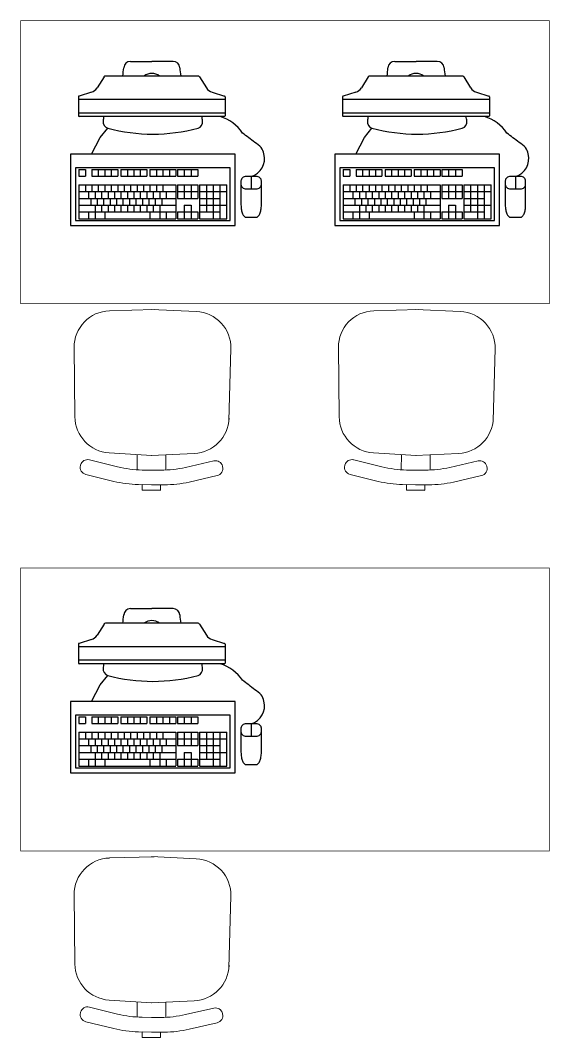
# Model space of a CAD drawing. Header units: millimetres. Extents: x -217756 to 263180, y 55413 to 130608.
# Drawn here: x 204560 to 205962, y 64961 to 67657 of the extents above; entities that cross this region are included whole.
import ezdxf

# ---------------------------------------------------------------- set-up
doc = ezdxf.new("R2010")
doc.units = ezdxf.units.MM
doc.layers.add('ТХ_мебель передв', color=250, linetype='Continuous', lineweight=13)

# ---------------------------------------------------------------- blocks, each defined once
blk = doc.blocks.new('A$C34cbd993')
at = {"extrusion": (0.000470829, 6.1078e-05, 1)}
for p, q in [((423085.2, -63052.7, 0), (423141.6, -63052.7, 0)), ((423197.9, -63052.7, -0.1), (423141.6, -63052.7, 0)), ((423785.2, -63052.7, 0), (423841.6, -63052.7, 0)), ((423897.9, -63052.7, -0.1), (423841.6, -63052.7, 0)), ((423015.1, -63093.9, 0), (422996.8, -63123.2, 0)), ((423264.2, -63091.7, -0.1), (423019, -63091.7, 0)), ((423268, -63093.9, -0.1), (423286.3, -63123.2, -0.1)), ((423715.1, -63093.9, 0), (423696.8, -63123.2, 0)), ((423964.2, -63091.7, -0.1), (423719, -63091.7, 0)), ((423968, -63093.9, -0.1), (423986.3, -63123.2, -0.1)), ((422947.2, -63146.6, 0.1), (422947.2, -63197, 0.1)), ((423336, -63153.8, -0.1), (422947.2, -63153.8, 0.1)), ((422981.8, -63134.8, 0.1), (422949, -63144.8, 0.1)), ((423301.4, -63134.8, -0.1), (423334.2, -63144.8, -0.1)), ((423336, -63146.6, -0.1), (423336, -63197, -0.1)), ((423647.2, -63146.6, 0.1), (423647.2, -63197, 0.1)), ((424036, -63153.8, -0.1), (423647.2, -63153.8, 0.1)), ((423681.8, -63134.8, 0.1), (423649, -63144.8, 0.1)), ((424001.4, -63134.8, -0.1), (424034.2, -63144.8, -0.1)), ((424036, -63146.6, -0.1), (424036, -63197, -0.1)), ((423336, -63189.8, -0.1), (422947.2, -63189.8, 0.1)), ((423334.2, -63198.8, -0.1), (422949, -63198.8, 0.1)), ((424036, -63189.8, -0.1), (423647.2, -63189.8, 0.1)), ((424034.2, -63198.8, -0.1), (423649, -63198.8, 0.1)), ((422948.8, -63339.3, 0.1), (422948.8, -63357.3, 0.1)), ((423648.8, -63339.3, 0.1), (423648.8, -63357.3, 0.1)), ((422948.8, -63379.8, 0.1), (423205.3, -63379.8, 0)), ((422948.8, -63379.8, 0.1), (422948.8, -63469.8, 0.1)), ((422948.8, -63397.8, 0.1), (423205.3, -63397.8, 0)), ((423209.8, -63379.8, 0), (423263.8, -63379.8, -0.1)), ((423209.8, -63397.8, 0), (423263.8, -63397.8, -0.1)), ((423268.3, -63379.8, -0.1), (423340.3, -63379.8, -0.1)), ((423268.3, -63397.8, -0.1), (423340.3, -63397.8, -0.1)), ((423340.3, -63469.8, -0.1), (423340.3, -63379.8, -0.1)), ((423648.8, -63379.8, 0.1), (423905.3, -63379.8, 0)), ((423648.8, -63379.8, 0.1), (423648.8, -63469.8, 0.1)), ((423648.8, -63397.8, 0.1), (423905.3, -63397.8, 0)), ((423909.8, -63379.8, 0), (423963.8, -63379.8, -0.1)), ((423909.8, -63397.8, 0), (423963.8, -63397.8, -0.1)), ((423968.3, -63379.8, -0.1), (424040.3, -63379.8, -0.1)), ((423968.3, -63397.8, -0.1), (424040.3, -63397.8, -0.1)), ((424040.3, -63469.8, -0.1), (424040.3, -63379.8, -0.1)), ((422948.8, -63415.8, 0.1), (423205.3, -63415.8, 0)), ((423209.8, -63415.8, 0), (423263.8, -63415.8, -0.1)), ((423268.3, -63415.8, -0.1), (423322.3, -63415.8, -0.1)), ((423648.8, -63415.8, 0.1), (423905.3, -63415.8, 0)), ((423909.8, -63415.8, 0), (423963.8, -63415.8, -0.1)), ((423968.3, -63415.8, -0.1), (424022.3, -63415.8, -0.1)), ((422948.8, -63433.8, 0.1), (423205.3, -63433.8, 0)), ((422948.8, -63451.8, 0.1), (423205.3, -63451.8, 0)), ((423209.8, -63451.8, 0), (423263.8, -63451.8, -0.1)), ((423227.8, -63433.8, 0), (423245.8, -63433.8, -0.1)), ((423268.3, -63433.8, -0.1), (423340.3, -63433.8, -0.1)), ((423268.3, -63451.8, -0.1), (423322.3, -63451.8, -0.1)), ((423648.8, -63433.8, 0.1), (423905.3, -63433.8, 0)), ((423648.8, -63451.8, 0.1), (423905.3, -63451.8, 0)), ((423909.8, -63451.8, 0), (423963.8, -63451.8, -0.1)), ((423927.8, -63433.8, 0), (423945.8, -63433.8, -0.1)), ((423968.3, -63433.8, -0.1), (424040.3, -63433.8, -0.1)), ((423968.3, -63451.8, -0.1), (424022.3, -63451.8, -0.1)), ((422948.8, -63469.8, 0.1), (423205.3, -63469.8, 0)), ((423209.8, -63469.8, 0), (423263.8, -63469.8, -0.1)), ((423268.3, -63469.8, -0.1), (423340.3, -63469.8, -0.1)), ((423648.8, -63469.8, 0.1), (423905.3, -63469.8, 0)), ((423909.8, -63469.8, 0), (423963.8, -63469.8, -0.1)), ((423968.3, -63469.8, -0.1), (424040.3, -63469.8, -0.1)), ((423085.2, -64502.7, 0), (423141.6, -64502.7, 0)), ((423197.9, -64502.7, -0.1), (423141.6, -64502.7, 0)), ((423015.1, -64543.9, 0), (422996.8, -64573.2, 0)), ((423264.2, -64541.7, -0.1), (423019, -64541.7, 0)), ((423268, -64543.9, -0.1), (423286.3, -64573.2, -0.1)), ((422947.2, -64596.6, 0.1), (422947.2, -64647, 0.1)), ((423336, -64603.8, -0.1), (422947.2, -64603.8, 0.1)), ((422981.8, -64584.8, 0.1), (422949, -64594.8, 0.1)), ((423301.4, -64584.8, -0.1), (423334.2, -64594.8, -0.1)), ((423336, -64596.6, -0.1), (423336, -64647, -0.1)), ((423336, -64639.8, -0.1), (422947.2, -64639.8, 0.1)), ((423334.2, -64648.8, -0.1), (422949, -64648.8, 0.1)), ((422948.8, -64789.3, 0.1), (422948.8, -64807.3, 0.1)), ((422948.8, -64829.8, 0.1), (423205.3, -64829.8, 0)), ((422948.8, -64829.8, 0.1), (422948.8, -64919.8, 0.1)), ((422948.8, -64847.8, 0.1), (423205.3, -64847.8, 0)), ((423209.8, -64829.8, 0), (423263.8, -64829.8, -0.1)), ((423209.8, -64847.8, 0), (423263.8, -64847.8, -0.1)), ((423268.3, -64829.8, -0.1), (423340.3, -64829.8, -0.1)), ((423268.3, -64847.8, -0.1), (423340.3, -64847.8, -0.1)), ((423340.3, -64919.8, -0.1), (423340.3, -64829.8, -0.1)), ((422948.8, -64865.8, 0.1), (423205.3, -64865.8, 0)), ((423209.8, -64865.8, 0), (423263.8, -64865.8, -0.1)), ((423268.3, -64865.8, -0.1), (423322.3, -64865.8, -0.1)), ((422948.8, -64883.8, 0.1), (423205.3, -64883.8, 0)), ((422948.8, -64901.8, 0.1), (423205.3, -64901.8, 0)), ((423209.8, -64901.8, 0), (423263.8, -64901.8, -0.1)), ((423227.8, -64883.8, 0), (423245.8, -64883.8, -0.1)), ((423268.3, -64883.8, -0.1), (423340.3, -64883.8, -0.1)), ((423268.3, -64901.8, -0.1), (423322.3, -64901.8, -0.1)), ((422948.8, -64919.8, 0.1), (423205.3, -64919.8, 0)), ((423209.8, -64919.8, 0), (423263.8, -64919.8, -0.1)), ((423268.3, -64919.8, -0.1), (423340.3, -64919.8, -0.1))]:
    blk.add_line(p, q, dxfattribs=at)
for points, elevation in [([(423404.9, -63357.9, 0.397637), (423438.8, -63297.9, 0.110351), (423431.5, -63281.3, 0.08312), (423414.4, -63267.9, 0.014729), (423382, -63242.8, 0.170175), (423322.8, -63198.8, -0.037673)], 195.4), ([(424104.9, -63357.9, 0.397637), (424138.8, -63297.9, 0.110351), (424131.5, -63281.3, 0.08312), (424114.4, -63267.9, 0.014729), (424082, -63242.8, 0.170175), (424022.8, -63198.8, -0.037673)], 195.7), ([(423377.9, -63379.4, 0.114539), (423378.9, -63383.6, 0.103755), (423381.8, -63387.4, 0.091433), (423386.1, -63389.9, 0.084292), (423391.4, -63390.8), (423418.4, -63390.8, 0.084292), (423423.6, -63389.9, 0.091433), (423427.9, -63387.4, 0.103755), (423430.9, -63383.6, 0.114539), (423431.9, -63379.4, 0.114539)], 195.3), ([(424077.9, -63379.4, 0.114539), (424078.9, -63383.6, 0.103755), (424081.8, -63387.4, 0.091433), (424086.1, -63389.9, 0.084292), (424091.4, -63390.8), (424118.4, -63390.8, 0.084292), (424123.6, -63389.9, 0.091433), (424127.9, -63387.4, 0.103755), (424130.9, -63383.6, 0.114539), (424131.9, -63379.4, 0.114539)], 195.7), ([(423404.9, -64807.9, 0.397637), (423438.8, -64747.9, 0.110351), (423431.5, -64731.3, 0.08312), (423414.4, -64717.9, 0.014729), (423382, -64692.8, 0.170175), (423322.8, -64648.8, -0.037673)], 195.3), ([(423377.9, -64829.4, 0.114539), (423378.9, -64833.6, 0.103755), (423381.8, -64837.4, 0.091433), (423386.1, -64839.9, 0.084292), (423391.4, -64840.8), (423418.4, -64840.8, 0.084292), (423423.6, -64839.9, 0.091433), (423427.9, -64837.4, 0.103755), (423430.9, -64833.6, 0.114539), (423431.9, -64829.4, 0.114539)], 195.2)]:
    blk.add_lwpolyline(points, format="xyb", dxfattribs=dict(at, elevation=elevation))
for points, elevation in [([(422981.8, -63298.8), (423005.3, -63254.3), (423024.9, -63229.9)], 195.4), ([(423681.8, -63298.8), (423705.3, -63254.3), (423724.9, -63229.9)], 195.7), ([(422948.7, -63339.3), (422965.8, -63339.3)], 195.4), ([(422965.8, -63339.3), (422965.8, -63357.3)], 195.4), ([(422982.9, -63339.3), (423051.3, -63339.3)], 195.4), ([(422982.9, -63339.3), (422982.9, -63357.3)], 195.4), ([(423000, -63339.3), (423000, -63357.3)], 195.4), ([(423017.1, -63339.3), (423017.1, -63357.3)], 195.4), ([(423034.2, -63339.3), (423034.2, -63357.3)], 195.4), ([(423051.3, -63339.3), (423051.3, -63357.3)], 195.4), ([(423059.9, -63339.3), (423128.3, -63339.3)], 195.4), ([(423059.9, -63339.3), (423059.9, -63357.3)], 195.4), ([(423077, -63339.3), (423077, -63357.3)], 195.4), ([(423094.1, -63339.3), (423094.1, -63357.3)], 195.4), ([(423111.2, -63339.3), (423111.2, -63357.3)], 195.4), ([(423128.3, -63339.3), (423128.3, -63357.3)], 195.4), ([(423136.8, -63339.3), (423205.2, -63339.3)], 195.4), ([(423136.8, -63339.3), (423136.8, -63357.3)], 195.4), ([(423153.9, -63339.3), (423153.9, -63357.3)], 195.4), ([(423171, -63339.3), (423171, -63357.3)], 195.4), ([(423188.1, -63339.3), (423188.1, -63357.3)], 195.4), ([(423205.2, -63339.3), (423205.2, -63357.3)], 195.4), ([(423209.7, -63339.3), (423263.7, -63339.3)], 195.4), ([(423209.7, -63339.3), (423209.7, -63357.3)], 195.4), ([(423227.7, -63339.3), (423227.7, -63357.3)], 195.4), ([(423245.7, -63339.3), (423245.7, -63357.3)], 195.4), ([(423263.7, -63339.3), (423263.7, -63357.3)], 195.4), ([(423263.7, -63339.3), (423263.7, -63357.3)], 195.4), ([(423648.7, -63339.3), (423665.8, -63339.3)], 195.7), ([(423665.8, -63339.3), (423665.8, -63357.3)], 195.7), ([(423682.9, -63339.3), (423751.3, -63339.3)], 195.7), ([(423682.9, -63339.3), (423682.9, -63357.3)], 195.7), ([(423700, -63339.3), (423700, -63357.3)], 195.7), ([(423717.1, -63339.3), (423717.1, -63357.3)], 195.7), ([(423734.2, -63339.3), (423734.2, -63357.3)], 195.7), ([(423751.3, -63339.3), (423751.3, -63357.3)], 195.7), ([(423759.9, -63339.3), (423828.3, -63339.3)], 195.7), ([(423759.9, -63339.3), (423759.9, -63357.3)], 195.7), ([(423777, -63339.3), (423777, -63357.3)], 195.7), ([(423794.1, -63339.3), (423794.1, -63357.3)], 195.7), ([(423811.2, -63339.3), (423811.2, -63357.3)], 195.7), ([(423828.3, -63339.3), (423828.3, -63357.3)], 195.7), ([(423836.8, -63339.3), (423905.2, -63339.3)], 195.7), ([(423836.8, -63339.3), (423836.8, -63357.3)], 195.7), ([(423853.9, -63339.3), (423853.9, -63357.3)], 195.7), ([(423871, -63339.3), (423871, -63357.3)], 195.7), ([(423888.1, -63339.3), (423888.1, -63357.3)], 195.7), ([(423905.2, -63339.3), (423905.2, -63357.3)], 195.7), ([(423909.7, -63339.3), (423963.7, -63339.3)], 195.7), ([(423909.7, -63339.3), (423909.7, -63357.3)], 195.7), ([(423927.7, -63339.3), (423927.7, -63357.3)], 195.7), ([(423945.7, -63339.3), (423945.7, -63357.3)], 195.7), ([(423963.7, -63339.3), (423963.7, -63357.3)], 195.7), ([(423963.7, -63339.3), (423963.7, -63357.3)], 195.7), ([(422948.7, -63357.3), (422965.8, -63357.3)], 195.4), ([(422982.9, -63357.3), (423051.3, -63357.3)], 195.4), ([(423059.9, -63357.3), (423128.3, -63357.3)], 195.4), ([(423136.8, -63357.3), (423205.2, -63357.3)], 195.4), ([(423209.7, -63357.3), (423263.7, -63357.3)], 195.4), ([(423404.9, -63357.9), (423404.9, -63390.8)], 195.3), ([(423648.7, -63357.3), (423665.8, -63357.3)], 195.7), ([(423682.9, -63357.3), (423751.3, -63357.3)], 195.7), ([(423759.9, -63357.3), (423828.3, -63357.3)], 195.7), ([(423836.8, -63357.3), (423905.2, -63357.3)], 195.7), ([(423909.7, -63357.3), (423963.7, -63357.3)], 195.7), ([(424104.9, -63357.9), (424104.9, -63390.8)], 195.7), ([(422965.8, -63379.8), (422965.8, -63397.8)], 195.4), ([(422974.4, -63397.8), (422974.4, -63415.8)], 195.4), ([(422982.9, -63379.8), (422982.9, -63397.8)], 195.4), ([(422991.5, -63397.8), (422991.5, -63415.8)], 195.4), ([(423000, -63379.8), (423000, -63397.8)], 195.4), ([(423008.6, -63397.8), (423008.6, -63415.8)], 195.4), ([(423017.1, -63379.8), (423017.1, -63397.8)], 195.4), ([(423025.7, -63397.8), (423025.7, -63415.8)], 195.4), ([(423034.2, -63379.8), (423034.2, -63397.8)], 195.4), ([(423042.8, -63397.8), (423042.8, -63415.8)], 195.4), ([(423051.3, -63379.8), (423051.3, -63397.8)], 195.4), ([(423059.9, -63397.8), (423059.9, -63415.8)], 195.4), ([(423068.4, -63379.8), (423068.4, -63397.8)], 195.4), ([(423077, -63397.8), (423077, -63415.8)], 195.4), ([(423085.5, -63379.8), (423085.5, -63397.8)], 195.4), ([(423094.1, -63397.8), (423094.1, -63415.8)], 195.4), ([(423102.6, -63379.8), (423102.6, -63397.8)], 195.4), ([(423111.2, -63397.8), (423111.2, -63415.8)], 195.4), ([(423119.7, -63379.8), (423119.7, -63397.8)], 195.4), ([(423128.3, -63397.8), (423128.3, -63415.8)], 195.4), ([(423136.8, -63379.8), (423136.8, -63397.8)], 195.4), ([(423145.4, -63397.8), (423145.4, -63415.8)], 195.4), ([(423153.9, -63379.8), (423153.9, -63397.8)], 195.4), ([(423162.5, -63397.8), (423162.5, -63415.8)], 195.4), ([(423171, -63379.8), (423171, -63397.8)], 195.4), ([(423179.6, -63397.8), (423179.6, -63415.8)], 195.4), ([(423205.2, -63379.8), (423205.2, -63469.8)], 195.4), ([(423209.7, -63379.8), (423209.7, -63415.8)], 195.4), ([(423227.7, -63379.8), (423227.7, -63415.8)], 195.4), ([(423245.7, -63379.8), (423245.7, -63415.8)], 195.4), ([(423263.7, -63379.8), (423263.7, -63415.8)], 195.4), ([(423268.2, -63379.8), (423268.2, -63469.8)], 195.4), ([(423286.2, -63379.8), (423286.2, -63451.8)], 195.4), ([(423304.2, -63379.8), (423304.2, -63469.8)], 195.4), ([(423322.2, -63379.8), (423322.2, -63469.8)], 195.4), ([(423665.8, -63379.8), (423665.8, -63397.8)], 195.7), ([(423674.4, -63397.8), (423674.4, -63415.8)], 195.7), ([(423682.9, -63379.8), (423682.9, -63397.8)], 195.7), ([(423691.5, -63397.8), (423691.5, -63415.8)], 195.7), ([(423700, -63379.8), (423700, -63397.8)], 195.7), ([(423708.6, -63397.8), (423708.6, -63415.8)], 195.7), ([(423717.1, -63379.8), (423717.1, -63397.8)], 195.7), ([(423725.7, -63397.8), (423725.7, -63415.8)], 195.7), ([(423734.2, -63379.8), (423734.2, -63397.8)], 195.7), ([(423742.8, -63397.8), (423742.8, -63415.8)], 195.7), ([(423751.3, -63379.8), (423751.3, -63397.8)], 195.7), ([(423759.9, -63397.8), (423759.9, -63415.8)], 195.7), ([(423768.4, -63379.8), (423768.4, -63397.8)], 195.7), ([(423777, -63397.8), (423777, -63415.8)], 195.7), ([(423785.5, -63379.8), (423785.5, -63397.8)], 195.7), ([(423794.1, -63397.8), (423794.1, -63415.8)], 195.7), ([(423802.6, -63379.8), (423802.6, -63397.8)], 195.7), ([(423811.2, -63397.8), (423811.2, -63415.8)], 195.7), ([(423819.7, -63379.8), (423819.7, -63397.8)], 195.7), ([(423828.3, -63397.8), (423828.3, -63415.8)], 195.7), ([(423836.8, -63379.8), (423836.8, -63397.8)], 195.7), ([(423845.4, -63397.8), (423845.4, -63415.8)], 195.7), ([(423853.9, -63379.8), (423853.9, -63397.8)], 195.7), ([(423862.5, -63397.8), (423862.5, -63415.8)], 195.7), ([(423871, -63379.8), (423871, -63397.8)], 195.7), ([(423879.6, -63397.8), (423879.6, -63415.8)], 195.7), ([(423905.2, -63379.8), (423905.2, -63469.8)], 195.7), ([(423909.7, -63379.8), (423909.7, -63415.8)], 195.7), ([(423927.7, -63379.8), (423927.7, -63415.8)], 195.7), ([(423945.7, -63379.8), (423945.7, -63415.8)], 195.7), ([(423963.7, -63379.8), (423963.7, -63415.8)], 195.7), ([(423968.2, -63379.8), (423968.2, -63469.8)], 195.7), ([(423986.2, -63379.8), (423986.2, -63451.8)], 195.7), ([(424004.2, -63379.8), (424004.2, -63469.8)], 195.7), ([(424022.2, -63379.8), (424022.2, -63469.8)], 195.7), ([(422979.8, -63415.8), (422979.8, -63433.8)], 195.4), ([(422996.9, -63415.8), (422996.9, -63433.8)], 195.4), ([(423014, -63415.8), (423014, -63433.8)], 195.4), ([(423031.1, -63415.8), (423031.1, -63433.8)], 195.4), ([(423048.2, -63415.8), (423048.2, -63433.8)], 195.4), ([(423065.3, -63415.8), (423065.3, -63433.8)], 195.4), ([(423082.4, -63415.8), (423082.4, -63433.8)], 195.4), ([(423099.5, -63415.8), (423099.5, -63433.8)], 195.4), ([(423116.6, -63415.8), (423116.6, -63433.8)], 195.4), ([(423133.7, -63415.8), (423133.7, -63433.8)], 195.4), ([(423150.8, -63415.8), (423150.8, -63433.8)], 195.4), ([(423167.9, -63415.8), (423167.9, -63433.8)], 195.4), ([(423679.8, -63415.8), (423679.8, -63433.8)], 195.7), ([(423696.9, -63415.8), (423696.9, -63433.8)], 195.7), ([(423714, -63415.8), (423714, -63433.8)], 195.7), ([(423731.1, -63415.8), (423731.1, -63433.8)], 195.7), ([(423748.2, -63415.8), (423748.2, -63433.8)], 195.7), ([(423765.3, -63415.8), (423765.3, -63433.8)], 195.7), ([(423782.4, -63415.8), (423782.4, -63433.8)], 195.7), ([(423799.5, -63415.8), (423799.5, -63433.8)], 195.7), ([(423816.6, -63415.8), (423816.6, -63433.8)], 195.7), ([(423833.7, -63415.8), (423833.7, -63433.8)], 195.7), ([(423850.8, -63415.8), (423850.8, -63433.8)], 195.7), ([(423867.9, -63415.8), (423867.9, -63433.8)], 195.7), ([(422974.4, -63451.8), (422974.4, -63469.8)], 195.4), ([(422991.5, -63433.8), (422991.5, -63451.8)], 195.4), ([(422991.5, -63451.8), (422991.5, -63469.8)], 195.4), ([(423008.6, -63433.8), (423008.6, -63451.8)], 195.4), ([(423017.1, -63451.8), (423017.1, -63469.8)], 195.4), ([(423025.7, -63433.8), (423025.7, -63451.8)], 195.4), ([(423042.8, -63433.8), (423042.8, -63451.8)], 195.4), ([(423059.9, -63433.8), (423059.9, -63451.8)], 195.4), ([(423077, -63433.8), (423077, -63451.8)], 195.4), ([(423094.1, -63433.8), (423094.1, -63451.8)], 195.4), ([(423111.2, -63433.8), (423111.2, -63451.8)], 195.4), ([(423128.3, -63433.8), (423128.3, -63451.8)], 195.4), ([(423136.8, -63451.8), (423136.8, -63469.8)], 195.4), ([(423145.4, -63433.8), (423145.4, -63451.8)], 195.4), ([(423162.5, -63433.8), (423162.5, -63451.8)], 195.4), ([(423162.5, -63451.8), (423162.5, -63469.8)], 195.4), ([(423179.6, -63451.8), (423179.6, -63469.8)], 195.4), ([(423209.7, -63451.8), (423209.7, -63469.8)], 195.4), ([(423227.7, -63433.8), (423227.7, -63469.8)], 195.4), ([(423245.7, -63433.8), (423245.7, -63469.8)], 195.4), ([(423263.7, -63451.8), (423263.7, -63469.8)], 195.4), ([(423674.4, -63451.8), (423674.4, -63469.8)], 195.7), ([(423691.5, -63433.8), (423691.5, -63451.8)], 195.7), ([(423691.5, -63451.8), (423691.5, -63469.8)], 195.7), ([(423708.6, -63433.8), (423708.6, -63451.8)], 195.7), ([(423717.1, -63451.8), (423717.1, -63469.8)], 195.7), ([(423725.7, -63433.8), (423725.7, -63451.8)], 195.7), ([(423742.8, -63433.8), (423742.8, -63451.8)], 195.7), ([(423759.9, -63433.8), (423759.9, -63451.8)], 195.7), ([(423777, -63433.8), (423777, -63451.8)], 195.7), ([(423794.1, -63433.8), (423794.1, -63451.8)], 195.7), ([(423811.2, -63433.8), (423811.2, -63451.8)], 195.7), ([(423828.3, -63433.8), (423828.3, -63451.8)], 195.7), ([(423836.8, -63451.8), (423836.8, -63469.8)], 195.7), ([(423845.4, -63433.8), (423845.4, -63451.8)], 195.7), ([(423862.5, -63433.8), (423862.5, -63451.8)], 195.7), ([(423862.5, -63451.8), (423862.5, -63469.8)], 195.7), ([(423879.6, -63451.8), (423879.6, -63469.8)], 195.7), ([(423909.7, -63451.8), (423909.7, -63469.8)], 195.7), ([(423927.7, -63433.8), (423927.7, -63469.8)], 195.7), ([(423945.7, -63433.8), (423945.7, -63469.8)], 195.7), ([(423963.7, -63451.8), (423963.7, -63469.8)], 195.7), ([(422981.8, -64748.8), (423005.3, -64704.3), (423024.9, -64679.9)], 195.3), ([(422948.7, -64789.3), (422965.8, -64789.3)], 195.3), ([(422965.8, -64789.3), (422965.8, -64807.3)], 195.3), ([(422982.9, -64789.3), (423051.3, -64789.3)], 195.3), ([(422982.9, -64789.3), (422982.9, -64807.3)], 195.3), ([(423000, -64789.3), (423000, -64807.3)], 195.3), ([(423017.1, -64789.3), (423017.1, -64807.3)], 195.3), ([(423034.2, -64789.3), (423034.2, -64807.3)], 195.3), ([(423051.3, -64789.3), (423051.3, -64807.3)], 195.3), ([(423059.9, -64789.3), (423128.3, -64789.3)], 195.3), ([(423059.9, -64789.3), (423059.9, -64807.3)], 195.3), ([(423077, -64789.3), (423077, -64807.3)], 195.3), ([(423094.1, -64789.3), (423094.1, -64807.3)], 195.3), ([(423111.2, -64789.3), (423111.2, -64807.3)], 195.3), ([(423128.3, -64789.3), (423128.3, -64807.3)], 195.3), ([(423136.8, -64789.3), (423205.2, -64789.3)], 195.3), ([(423136.8, -64789.3), (423136.8, -64807.3)], 195.3), ([(423153.9, -64789.3), (423153.9, -64807.3)], 195.3), ([(423171, -64789.3), (423171, -64807.3)], 195.3), ([(423188.1, -64789.3), (423188.1, -64807.3)], 195.3), ([(423205.2, -64789.3), (423205.2, -64807.3)], 195.3), ([(423209.7, -64789.3), (423263.7, -64789.3)], 195.3), ([(423209.7, -64789.3), (423209.7, -64807.3)], 195.3), ([(423227.7, -64789.3), (423227.7, -64807.3)], 195.3), ([(423245.7, -64789.3), (423245.7, -64807.3)], 195.3), ([(423263.7, -64789.3), (423263.7, -64807.3)], 195.3), ([(423263.7, -64789.3), (423263.7, -64807.3)], 195.3), ([(422948.7, -64807.3), (422965.8, -64807.3)], 195.3), ([(422982.9, -64807.3), (423051.3, -64807.3)], 195.3), ([(423059.9, -64807.3), (423128.3, -64807.3)], 195.3), ([(423136.8, -64807.3), (423205.2, -64807.3)], 195.3), ([(423209.7, -64807.3), (423263.7, -64807.3)], 195.3), ([(423404.9, -64807.9), (423404.9, -64840.8)], 195.2), ([(422965.8, -64829.8), (422965.8, -64847.8)], 195.3), ([(422974.4, -64847.8), (422974.4, -64865.8)], 195.3), ([(422982.9, -64829.8), (422982.9, -64847.8)], 195.3), ([(422991.5, -64847.8), (422991.5, -64865.8)], 195.3), ([(423000, -64829.8), (423000, -64847.8)], 195.3), ([(423008.6, -64847.8), (423008.6, -64865.8)], 195.3), ([(423017.1, -64829.8), (423017.1, -64847.8)], 195.3), ([(423025.7, -64847.8), (423025.7, -64865.8)], 195.3), ([(423034.2, -64829.8), (423034.2, -64847.8)], 195.3), ([(423042.8, -64847.8), (423042.8, -64865.8)], 195.3), ([(423051.3, -64829.8), (423051.3, -64847.8)], 195.3), ([(423059.9, -64847.8), (423059.9, -64865.8)], 195.3), ([(423068.4, -64829.8), (423068.4, -64847.8)], 195.3), ([(423077, -64847.8), (423077, -64865.8)], 195.3), ([(423085.5, -64829.8), (423085.5, -64847.8)], 195.3), ([(423094.1, -64847.8), (423094.1, -64865.8)], 195.3), ([(423102.6, -64829.8), (423102.6, -64847.8)], 195.3), ([(423111.2, -64847.8), (423111.2, -64865.8)], 195.3), ([(423119.7, -64829.8), (423119.7, -64847.8)], 195.3), ([(423128.3, -64847.8), (423128.3, -64865.8)], 195.3), ([(423136.8, -64829.8), (423136.8, -64847.8)], 195.3), ([(423145.4, -64847.8), (423145.4, -64865.8)], 195.3), ([(423153.9, -64829.8), (423153.9, -64847.8)], 195.3), ([(423162.5, -64847.8), (423162.5, -64865.8)], 195.3), ([(423171, -64829.8), (423171, -64847.8)], 195.3), ([(423179.6, -64847.8), (423179.6, -64865.8)], 195.3), ([(423205.2, -64829.8), (423205.2, -64919.8)], 195.3), ([(423209.7, -64829.8), (423209.7, -64865.8)], 195.3), ([(423227.7, -64829.8), (423227.7, -64865.8)], 195.3), ([(423245.7, -64829.8), (423245.7, -64865.8)], 195.3), ([(423263.7, -64829.8), (423263.7, -64865.8)], 195.3), ([(423268.2, -64829.8), (423268.2, -64919.8)], 195.3), ([(423286.2, -64829.8), (423286.2, -64901.8)], 195.3), ([(423304.2, -64829.8), (423304.2, -64919.8)], 195.3), ([(423322.2, -64829.8), (423322.2, -64919.8)], 195.3), ([(422979.8, -64865.8), (422979.8, -64883.8)], 195.3), ([(422996.9, -64865.8), (422996.9, -64883.8)], 195.3), ([(423014, -64865.8), (423014, -64883.8)], 195.3), ([(423031.1, -64865.8), (423031.1, -64883.8)], 195.3), ([(423048.2, -64865.8), (423048.2, -64883.8)], 195.3), ([(423065.3, -64865.8), (423065.3, -64883.8)], 195.3), ([(423082.4, -64865.8), (423082.4, -64883.8)], 195.3), ([(423099.5, -64865.8), (423099.5, -64883.8)], 195.3), ([(423116.6, -64865.8), (423116.6, -64883.8)], 195.3), ([(423133.7, -64865.8), (423133.7, -64883.8)], 195.3), ([(423150.8, -64865.8), (423150.8, -64883.8)], 195.3), ([(423167.9, -64865.8), (423167.9, -64883.8)], 195.3), ([(422974.4, -64901.8), (422974.4, -64919.8)], 195.3), ([(422991.5, -64883.8), (422991.5, -64901.8)], 195.3), ([(422991.5, -64901.8), (422991.5, -64919.8)], 195.3), ([(423008.6, -64883.8), (423008.6, -64901.8)], 195.3), ([(423017.1, -64901.8), (423017.1, -64919.8)], 195.3), ([(423025.7, -64883.8), (423025.7, -64901.8)], 195.3), ([(423042.8, -64883.8), (423042.8, -64901.8)], 195.3), ([(423059.9, -64883.8), (423059.9, -64901.8)], 195.3), ([(423077, -64883.8), (423077, -64901.8)], 195.3), ([(423094.1, -64883.8), (423094.1, -64901.8)], 195.3), ([(423111.2, -64883.8), (423111.2, -64901.8)], 195.3), ([(423128.3, -64883.8), (423128.3, -64901.8)], 195.3), ([(423136.8, -64901.8), (423136.8, -64919.8)], 195.3), ([(423145.4, -64883.8), (423145.4, -64901.8)], 195.3), ([(423162.5, -64883.8), (423162.5, -64901.8)], 195.3), ([(423162.5, -64901.8), (423162.5, -64919.8)], 195.3), ([(423179.6, -64901.8), (423179.6, -64919.8)], 195.3), ([(423209.7, -64901.8), (423209.7, -64919.8)], 195.3), ([(423227.7, -64883.8), (423227.7, -64919.8)], 195.3), ([(423245.7, -64883.8), (423245.7, -64919.8)], 195.3), ([(423263.7, -64901.8), (423263.7, -64919.8)], 195.3)]:
    blk.add_lwpolyline(points, dxfattribs=dict(at, elevation=elevation))
for points, elevation in [([(422926.2, -63487.8), (423362.7, -63487.8), (423362.7, -63298.8), (422926.2, -63298.8)], 195.4), ([(423626.2, -63487.8), (424062.7, -63487.8), (424062.7, -63298.8), (423626.2, -63298.8)], 195.7), ([(422939.7, -63474.3), (423349.2, -63474.3), (423349.2, -63334.8), (422939.7, -63334.8)], 195.4), ([(423639.7, -63474.3), (424049.2, -63474.3), (424049.2, -63334.8), (423639.7, -63334.8)], 195.7), ([(422926.2, -64937.8), (423362.7, -64937.8), (423362.7, -64748.8), (422926.2, -64748.8)], 195.3), ([(422939.7, -64924.3), (423349.2, -64924.3), (423349.2, -64784.8), (422939.7, -64784.8)], 195.3)]:
    blk.add_lwpolyline(points, close=True, dxfattribs=dict(at, elevation=elevation))
for points, elevation in [([(423391.4, -63465.9), (423418.4, -63465.9, 0.19919), (423422.7, -63464.1, 0.098412), (423427.9, -63456.4, 0.055653), (423430.7, -63446.6, 0.042416), (423431.9, -63433.3), (423431.9, -63369.3, 0.114539), (423430.9, -63365.1, 0.103755), (423427.9, -63361.3, 0.091433), (423423.6, -63358.8, 0.084292), (423418.4, -63357.9), (423391.4, -63357.9, 0.084292), (423386.1, -63358.8, 0.091433), (423381.8, -63361.3, 0.103755), (423378.9, -63365.1, 0.114539), (423377.9, -63369.3), (423377.9, -63433.3, 0.042416), (423379, -63446.6, 0.055653), (423381.8, -63456.4, 0.098412), (423387, -63464.1, 0.19919)], 195.3), ([(424091.4, -63465.9), (424118.4, -63465.9, 0.19919), (424122.7, -63464.1, 0.098412), (424127.9, -63456.4, 0.055653), (424130.7, -63446.6, 0.042416), (424131.9, -63433.3), (424131.9, -63369.3, 0.114539), (424130.9, -63365.1, 0.103755), (424127.9, -63361.3, 0.091433), (424123.6, -63358.8, 0.084292), (424118.4, -63357.9), (424091.4, -63357.9, 0.084292), (424086.1, -63358.8, 0.091433), (424081.8, -63361.3, 0.103755), (424078.9, -63365.1, 0.114539), (424077.9, -63369.3), (424077.9, -63433.3, 0.042416), (424079, -63446.6, 0.055653), (424081.8, -63456.4, 0.098412), (424087, -63464.1, 0.19919)], 195.7), ([(423391.4, -64915.9), (423418.4, -64915.9, 0.19919), (423422.7, -64914.1, 0.098412), (423427.9, -64906.4, 0.055653), (423430.7, -64896.6, 0.042416), (423431.9, -64883.3), (423431.9, -64819.3, 0.114539), (423430.9, -64815.1, 0.103755), (423427.9, -64811.3, 0.091433), (423423.6, -64808.8, 0.084292), (423418.4, -64807.9), (423391.4, -64807.9, 0.084292), (423386.1, -64808.8, 0.091433), (423381.8, -64811.3, 0.103755), (423378.9, -64815.1, 0.114539), (423377.9, -64819.3), (423377.9, -64883.3, 0.042416), (423379, -64896.6, 0.055653), (423381.8, -64906.4, 0.098412), (423387, -64914.1, 0.19919)], 195.2)]:
    blk.add_lwpolyline(points, format="xyb", close=True, dxfattribs=dict(at, elevation=elevation))
for centre, radius, start, end in [((422811.4, -63053.4, 195.4), 256.3, 351.4005, 356.3696), ((423085.2, -63070.8, 195.4), 18, 90, 176.3696), ((423197.9, -63070.8, 195.4), 18, 3.6304, 90), ((423471.7, -63053.4, 195.4), 256.3, 183.6304, 188.5995), ((423511.4, -63053.4, 195.7), 256.3, 351.4005, 356.3696), ((423785.2, -63070.8, 195.7), 18, 90, 176.3696), ((423897.9, -63070.8, 195.7), 18, 3.6304, 90), ((424171.7, -63053.4, 195.7), 256.3, 183.6304, 188.5995), ((423018.9, -63096.2, 195.4), 4.5, 90, 149.521), ((423141.5, -63118.5, 195.4), 33.8, 52.618, 127.382), ((423264.1, -63096.2, 195.4), 4.5, 30.479, 90), ((423718.9, -63096.2, 195.7), 4.5, 90, 149.521), ((423841.5, -63118.5, 195.7), 33.8, 52.618, 127.382), ((423964.1, -63096.2, 195.7), 4.5, 30.479, 90), ((422973.8, -63109, 195.4), 27, 287.0054, 328.0324), ((423309.2, -63109, 195.4), 27, 211.9676, 252.9946), ((423673.8, -63109, 195.7), 27, 287.0054, 328.0324), ((424009.2, -63109, 195.7), 27, 211.9676, 252.9946), ((422948.9, -63146.6, 195.4), 1.8, 90, 180), ((423334.1, -63146.6, 195.4), 1.8, 0, 90), ((423648.9, -63146.6, 195.7), 1.8, 90, 180), ((424034.1, -63146.6, 195.7), 1.8, 0, 90), ((422948.9, -63197, 195.4), 1.8, 180, 270), ((423175.8, -63231.1, 195.4), 164.3, 168.6563, 172.824), ((423113.1, -63231.1, 195.4), 164.3, 7.176, 11.3437), ((423334.1, -63197, 195.4), 1.8, 270, 0), ((423648.9, -63197, 195.7), 1.8, 180, 270), ((423875.8, -63231.1, 195.7), 164.3, 168.6563, 172.824), ((423813.1, -63231.1, 195.7), 164.3, 7.176, 11.3437), ((424034.1, -63197, 195.7), 1.8, 270, 0), ((423030.7, -63212.9, 195.4), 18, 172.824, 251.1967), ((423146.4, -62768.2, 195.4), 477.4, 255.2557, 269.77), ((423142.6, -62768.2, 195.4), 477.4, 270.23, 284.7443), ((423258.3, -63212.9, 195.4), 18, 288.8033, 7.176), ((423730.7, -63212.9, 195.7), 18, 172.824, 251.1967), ((423846.4, -62768.2, 195.7), 477.4, 255.2557, 269.77), ((423842.6, -62768.2, 195.7), 477.4, 270.23, 284.7443), ((423958.3, -63212.9, 195.7), 18, 288.8033, 7.176), ((423085.2, -64520.8, 195.3), 18, 90, 176.3696), ((423197.9, -64520.8, 195.3), 18, 3.6304, 90), ((422811.4, -64503.4, 195.3), 256.3, 351.4005, 356.3696), ((423471.7, -64503.4, 195.3), 256.3, 183.6304, 188.5995), ((423018.9, -64546.2, 195.3), 4.5, 90, 149.521), ((423141.5, -64568.5, 195.3), 33.8, 52.618, 127.382), ((423264.1, -64546.2, 195.3), 4.5, 30.479, 90), ((422973.8, -64559, 195.3), 27, 287.0054, 328.0324), ((423309.2, -64559, 195.3), 27, 211.9676, 252.9946), ((422948.9, -64596.6, 195.3), 1.8, 90, 180), ((423334.1, -64596.6, 195.3), 1.8, 0, 90), ((422948.9, -64647, 195.3), 1.8, 180, 270), ((423030.7, -64662.9, 195.3), 18, 172.824, 251.1967), ((423175.8, -64681.1, 195.3), 164.3, 168.6563, 172.824), ((423258.3, -64662.9, 195.3), 18, 288.8033, 7.176), ((423113.1, -64681.1, 195.3), 164.3, 7.176, 11.3437), ((423334.1, -64647, 195.3), 1.8, 270, 0), ((423146.4, -64218.2, 195.3), 477.4, 255.2557, 269.77), ((423142.6, -64218.2, 195.3), 477.4, 270.23, 284.7443)]:
    blk.add_arc(centre, radius, start, end, dxfattribs=at)
blk = doc.blocks.new('У195')
at = {"layer": 'ТХ_мебель передв', "const_width": 2}
blk.add_lwpolyline([(168258.6, 78382.2), (169008.6, 78382.2), (169008.6, 76982.2), (168258.6, 76982.2)], close=True, dxfattribs=at)
blk = doc.blocks.new('A$C7dedbebe')
at = {"layer": 'ТХ_мебель передв', "rotation": 90}
for p in [(75107.2, -166168.7), (75107.2, -167618.7)]:
    blk.add_blockref('У195', p, dxfattribs=at)
blk = doc.blocks.new('стуо без подлокот')
at = {"extrusion": (-5.44802e-05, 0.000471638, 1)}
for p, q in [((-8473.8, 20784.8, -0.1), (-8288.3, 20786.7, -0.1)), ((-8645, 20681.8, -0.1), (-8626.7, 20755.9, -0.1)), ((-8602.9, 20770, -0.1), (-8601.7, 20769.7, -0.1)), ((-8587.9, 20746.3, -0.1), (-8606.4, 20671.5, 0)), ((-8576.6, 20580.7, 0), (-8569.4, 20694.1, -0.1)), ((-8192.9, 20692.7, 0), (-8189.5, 20574.6, 0)), ((-8668.2, 20606.4, 0), (-8668.9, 20558, 0)), ((-8668.6, 20558, 0), (-8668.5, 20606.4, 0)), ((-8653.6, 20606.2, 0), (-8668.2, 20606.4, 0)), ((-8654, 20582, 0), (-8653.5, 20616.7, 0)), ((-8654, 20582, 0), (-8653.6, 20606.2, 0)), ((-8614.9, 20606.4, 0), (-8615.3, 20581.4, 0)), ((-8614.4, 20620.1, 0), (-8574.1, 20619.4, 0)), ((-8654, 20582.2, 0), (-8654.1, 20547.5, 0)), ((-8654, 20582.2, 0), (-8654, 20558, 0)), ((-8615.3, 20557.2, 0), (-8615.3, 20582.2, 0)), ((-8576.6, 20582.1), (-8571.3, 20468.7, 0.1)), ((-8194.8, 20463.8, 0.1), (-8189.4, 20581.9, 0)), ((-8654, 20558, 0), (-8668.6, 20558, 0)), ((-8615, 20543.4, 0), (-8574.8, 20543.4, 0)), ((-8590.7, 20416.8, 0.1), (-8607.9, 20491.9, 0)), ((-8646.7, 20482.2, 0), (-8629.5, 20407.8, 0.1)), ((-8606, 20393.3, 0.1), (-8604.8, 20393.6, 0.1)), ((-8483.6, 20376.8, 0.1), (-8294.1, 20371.3, 0.1))]:
    blk.add_line(p, q, dxfattribs=at)
at = {"extrusion": (5.44802e-05, -0.000471638, -1)}
for centre, major_axis, start_param, end_param in [((-8472.8, 20688, 0), (63.4, 73.1, 0), 4.061153, 5.558057), ((-8289.7, 20689.9, 0), (63.4, 73.1, 0), -0.725128, 0.826554), ((-8607.9, 20751.3, -0.1), (12.7, 14.6, 0), 4.240369, 5.829345), ((-8606.7, 20751, -0.1), (12.7, 14.6, 0), -0.45384, 1.098777), ((-8363.1, 20612, 0), (-219.3, 190.3, -0.1), 5.584367, 5.811166), ((-8324.6, 20601.7, 0), (190.3, 219.3, -0.1), 4.01357, 4.240369)]:
    blk.add_ellipse(centre, major_axis=major_axis, ratio=1, start_param=start_param, end_param=end_param, dxfattribs=at)
at = {"extrusion": (-5.44802e-05, 0.000471638, 1)}
for centre, major_axis, start_param, end_param in [((-8363.7, 20547.3, 0), (-222.5, -186.7, 0.1), 5.584367, 5.811166), ((-8324.9, 20557, 0), (186.7, -222.5, 0.1), 4.01357, 4.240369), ((-8474.6, 20473.2, 0.1), (62.2, -74.2, 0), 4.061153, 5.558057), ((-8291.5, 20468.3, 0.1), (62.2, -74.2, 0), -0.725128, 0.826554), ((-8610.7, 20412.1, 0.1), (12.4, -14.8, 0), 4.240369, 5.829345), ((-8609.5, 20412.4, 0.1), (12.4, -14.8, 0), -0.45384, 1.098777)]:
    blk.add_ellipse(centre, major_axis=major_axis, ratio=1, start_param=start_param, end_param=end_param, dxfattribs=at)
blk = doc.blocks.new('A$Ca0af79b2')
at = {"layer": 'ТХ_мебель передв', "rotation": 90}
for p in [(17653.2, 10264.4, 0), (18353.2, 10264.4, 0), (17653.2, 8814.4, 0)]:
    blk.add_blockref('стуо без подлокот', p, dxfattribs=at)

msp = doc.modelspace()

# ---------------------------------------------------------------- block references
for name, p in [('A$C34cbd993', (-218233.9, 130600.7)), ('A$Ca0af79b2', (207835.6, 64815.7)), ('A$C7dedbebe', (207835.6, 64815.7))]:
    msp.add_blockref(name, p)

doc.saveas('drawing.dxf')
